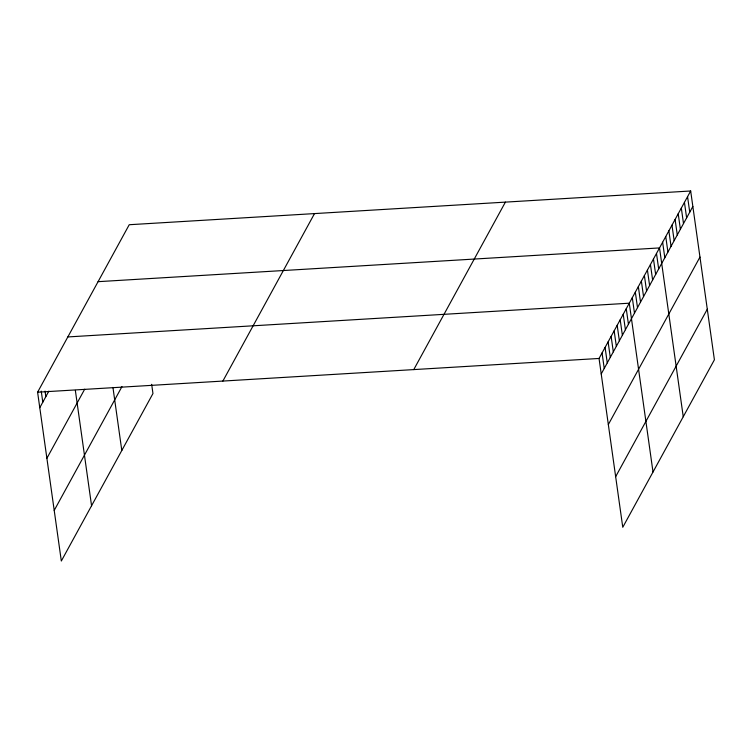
<?xml version="1.0" encoding="UTF-8"?>
<svg xmlns="http://www.w3.org/2000/svg" width="752" height="752" viewBox="0 0 752 752"><rect width="100%" height="100%" fill="white"/><g stroke="black" fill="none" stroke-linecap="round" stroke-linejoin="round"><path stroke-width="1.13" d="M151.669 384.338L152.957 393.54L61.326 561.011L37.6 392.206L129.231 224.726L690.674 190.989L714.4 359.794L622.769 527.274L599.043 358.46L690.674 190.989M39.781 407.706L48.852 391.125M46.887 458.297L84.685 389.207M54.21 510.42L121.965 386.603M222.874 381.067L314.515 213.596M413.76 369.599L505.4 202.119M601.215 373.96L692.855 206.48M608.33 424.551L699.962 257.081M615.653 476.683L707.294 309.204M98.08 281.671L659.523 247.925L683.248 416.74M67.84 336.934L629.283 303.197L653.009 472.002M37.6 392.206L599.043 358.46M687.563 196.676L689.734 212.177M684.442 202.373L686.623 217.873M681.331 208.069L683.502 223.57M678.21 213.765L680.391 229.257M675.099 219.452L677.279 234.953M671.978 225.149L674.159 240.649M668.866 230.845L671.047 246.346M665.746 236.542L667.926 252.033M662.634 242.229L664.815 257.729M656.496 253.452L658.677 268.953M653.469 258.979L655.65 274.48M650.442 264.507L652.623 280.007M647.425 270.034L649.606 285.534M644.398 275.561L646.579 291.062M641.371 281.088L643.552 296.589M638.354 286.615L640.525 302.116M635.327 292.143L637.508 307.643M632.3 297.67L634.481 313.17M626.256 308.724L628.437 324.215M623.229 314.251L625.41 329.743M620.203 319.779L622.383 335.27M617.185 325.296L619.366 340.797M614.158 330.824L616.339 346.324M611.132 336.351L613.312 351.851M608.114 341.878L610.286 357.379M605.087 347.405L607.268 362.906M602.061 352.932L604.241 368.433M112.941 387.421L121.805 450.476M75.35 390.382L91.565 505.748M45.045 391.115L45.825 396.652M41.247 391.106L42.798 402.179"/></g></svg>
